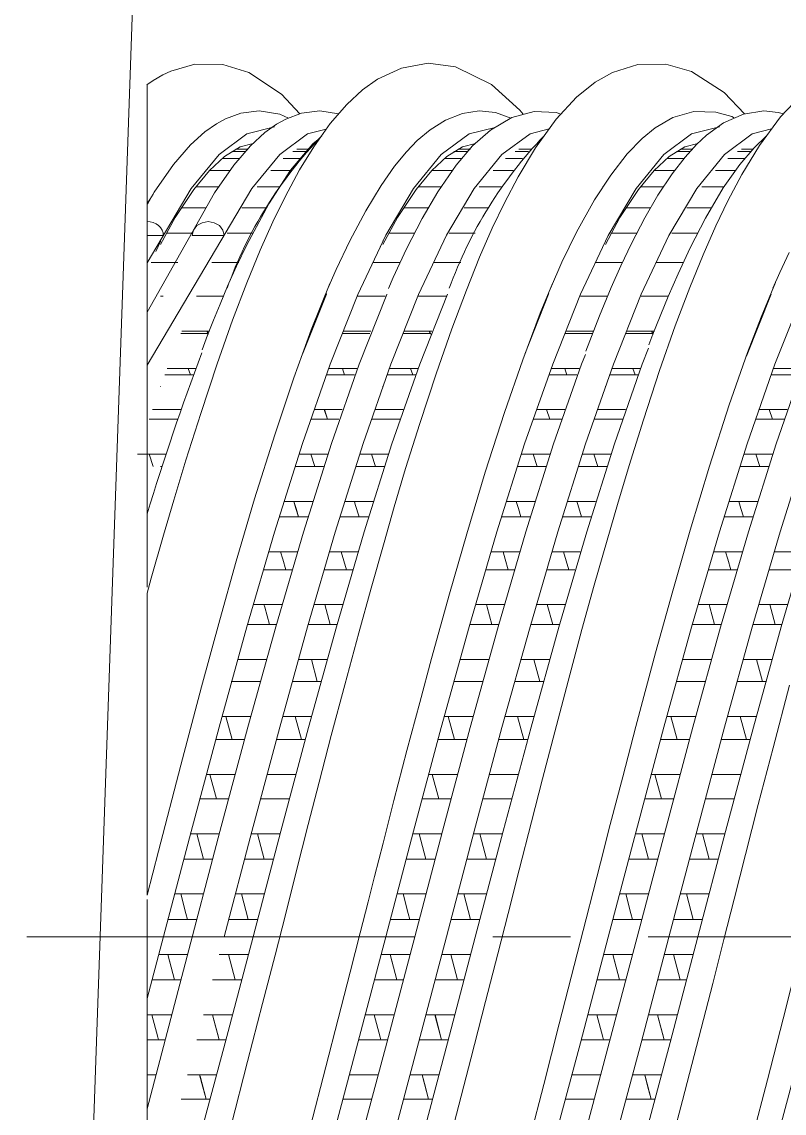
# Model space of a CAD drawing. Header units: millimetres. Extents: x 4229 to 8429, y -1187 to 1783.
# Drawn here: x 6416.81 to 6441.35, y -423.1 to -387.95 of the extents above; entities that cross this region are included whole.
import ezdxf

# ---------------------------------------------------------------- set-up
doc = ezdxf.new("R2010")
doc.units = ezdxf.units.MM
doc.linetypes.add('CENTER', pattern=[2, 1.25, -0.25, 0.25, -0.25])

msp = doc.modelspace()

# ---------------------------------------------------------------- linework, layer by layer
at = {"linetype": 'Continuous', "lineweight": 5}
for p, q in [((6422.735, -319.838), (6416.807, -489.592)), ((6422.381, -389.317), (6421.6, -389.536)), ((6423.278, -389.324), (6422.381, -389.317)), ((6424.116, -389.582), (6423.278, -389.324)), ((6429.892, -389.287), (6429.028, -389.439)), ((6430.774, -389.399), (6429.892, -389.287)), ((6431.928, -389.965), (6430.774, -389.399)), ((6436.637, -389.328), (6435.827, -389.579)), ((6437.538, -389.314), (6436.637, -389.328)), ((6438.373, -389.553), (6437.538, -389.314)), ((6421.342, -389.659), (6421.037, -389.837)), ((6421.6, -389.536), (6421.342, -389.659)), ((6425.164, -390.281), (6424.116, -389.582)), ((6429.028, -389.439), (6428.258, -389.8)), ((6435.827, -389.579), (6435.265, -389.896)), ((6439.418, -390.225), (6438.373, -389.553)), ((6421.037, -389.837), (6420.836, -389.981)), ((6420.843, -389.993), (6420.843, -393.798)), ((6428.258, -389.8), (6427.777, -390.141)), ((6432.845, -390.798), (6431.928, -389.965)), ((6435.265, -389.896), (6434.661, -390.382)), ((6425.753, -390.915), (6425.164, -390.281)), ((6427.777, -390.141), (6427.269, -390.608)), ((6434.661, -390.382), (6434.015, -391.084)), ((6440.08, -390.914), (6439.418, -390.225)), ((6441.889, -390.326), (6441.235, -391.01)), ((6424.45, -390.821), (6423.86, -390.893)), ((6425.116, -390.924), (6424.45, -390.821)), ((6426.406, -390.821), (6425.81, -390.894)), ((6427.003, -390.914), (6426.406, -390.821)), ((6427.269, -390.608), (6426.734, -391.225)), ((6431.527, -390.822), (6430.991, -390.902)), ((6432.061, -390.87), (6431.527, -390.822)), ((6433.304, -390.834), (6432.583, -391.029)), ((6432.953, -390.929), (6432.845, -390.798)), ((6434.016, -390.87), (6433.304, -390.834)), ((6440.7, -390.821), (6440.043, -390.919)), ((6441.164, -390.866), (6440.7, -390.821)), ((6423.366, -391.074), (6423.079, -391.232)), ((6423.86, -390.893), (6423.366, -391.074)), ((6425.302, -391.082), (6425.009, -391.247)), ((6425.389, -391.05), (6425.116, -390.924)), ((6425.81, -390.894), (6425.302, -391.082)), ((6430.449, -391.115), (6429.951, -391.428)), ((6430.991, -390.902), (6430.449, -391.115)), ((6432.583, -391.029), (6431.895, -391.436)), ((6432.548, -391.05), (6432.061, -390.87)), ((6434.015, -391.084), (6433.345, -392.009)), ((6434.162, -390.924), (6434.016, -390.87)), ((6437.769, -391.037), (6437.203, -391.36)), ((6438.445, -390.843), (6437.769, -391.037)), ((6439.154, -390.855), (6438.445, -390.843)), ((6439.665, -391.003), (6439.154, -390.855)), ((6440.043, -390.919), (6439.394, -391.206)), ((6439.752, -391.048), (6439.665, -391.003)), ((6441.235, -391.01), (6440.554, -391.929)), ((6441.327, -390.914), (6441.164, -390.866)), ((6422.703, -391.497), (6422.241, -391.915)), ((6423.079, -391.232), (6422.703, -391.497)), ((6424.94, -391.333), (6424.049, -391.556)), ((6424.631, -391.518), (6424.17, -391.941)), ((6425.009, -391.247), (6424.631, -391.518)), ((6424.942, -391.333), (6424.94, -391.333)), ((6426.607, -391.405), (6426.003, -391.556)), ((6426.734, -391.225), (6426.204, -391.973)), ((6429.951, -391.428), (6429.538, -391.777)), ((6432.042, -391.349), (6431.215, -391.555)), ((6431.895, -391.436), (6431.318, -391.949)), ((6433.785, -391.401), (6433.169, -391.555)), ((6437.203, -391.36), (6436.775, -391.708)), ((6439.271, -391.333), (6438.369, -391.556)), ((6439.394, -391.206), (6438.853, -391.597)), ((6440.945, -391.402), (6440.323, -391.556)), ((6424.049, -391.556), (6423.158, -392.22)), ((6423.837, -391.978), (6424.258, -391.865)), ((6426.003, -391.556), (6425.112, -392.22)), ((6426.178, -391.88), (6425.461, -392.726)), ((6426.398, -391.699), (6426.178, -391.88)), ((6429.538, -391.777), (6429.192, -392.134)), ((6431.215, -391.555), (6430.312, -392.223)), ((6430.994, -391.978), (6431.415, -391.865)), ((6433.169, -391.555), (6432.266, -392.223)), ((6436.775, -391.708), (6436.299, -392.203)), ((6438.369, -391.556), (6437.477, -392.222)), ((6438.155, -391.978), (6438.576, -391.865)), ((6438.853, -391.597), (6438.529, -391.902)), ((6440.323, -391.556), (6439.432, -392.222)), ((6440.778, -391.628), (6440.382, -392.008)), ((6422.241, -391.915), (6421.695, -392.541)), ((6423.158, -392.22), (6422.255, -393.32)), ((6423.334, -392.284), (6423.837, -391.978)), ((6424.019, -392.125), (6423.564, -392.125)), ((6424.011, -392.125), (6423.595, -392.125)), ((6424.17, -391.941), (6423.629, -392.566)), ((6424.093, -392.049), (6423.695, -392.049)), ((6424.076, -392.049), (6423.721, -392.049)), ((6425.112, -392.22), (6424.209, -393.32)), ((6425.961, -392.125), (6425.535, -392.125)), ((6426.038, -392.049), (6425.657, -392.049)), ((6426.204, -391.973), (6425.752, -392.718)), ((6429.192, -392.134), (6428.811, -392.596)), ((6430.312, -392.223), (6429.42, -393.319)), ((6430.491, -392.284), (6430.994, -391.978)), ((6431.176, -392.125), (6430.72, -392.125)), ((6431.168, -392.125), (6430.752, -392.125)), ((6431.318, -391.949), (6430.79, -392.564)), ((6431.25, -392.049), (6430.852, -392.049)), ((6431.233, -392.049), (6430.878, -392.049)), ((6432.266, -392.223), (6431.375, -393.319)), ((6433.118, -392.125), (6432.692, -392.125)), ((6433.345, -392.009), (6432.787, -392.939)), ((6433.195, -392.049), (6432.814, -392.049)), ((6436.299, -392.203), (6435.766, -392.887)), ((6437.477, -392.222), (6436.586, -393.317)), ((6437.652, -392.284), (6438.155, -391.978)), ((6438.337, -392.125), (6437.881, -392.125)), ((6438.329, -392.125), (6437.913, -392.125)), ((6438.411, -392.049), (6438.013, -392.049)), ((6438.394, -392.049), (6438.039, -392.049)), ((6438.529, -391.902), (6438.161, -392.311)), ((6439.432, -392.222), (6438.54, -393.317)), ((6440.279, -392.125), (6439.853, -392.125)), ((6440.382, -392.008), (6439.92, -392.549)), ((6440.356, -392.049), (6439.975, -392.049)), ((6440.554, -391.929), (6439.986, -392.867)), ((6421.695, -392.541), (6421.071, -393.435)), ((6422.851, -392.735), (6423.334, -392.284)), ((6423.629, -392.566), (6423.014, -393.453)), ((6423.799, -392.354), (6423.253, -392.354)), ((6423.818, -392.354), (6423.259, -392.354)), ((6425.771, -392.354), (6425.218, -392.354)), ((6430.008, -392.735), (6430.491, -392.284)), ((6430.79, -392.564), (6430.197, -393.427)), ((6430.956, -392.354), (6430.41, -392.354)), ((6430.975, -392.354), (6430.416, -392.354)), ((6432.928, -392.354), (6432.375, -392.354)), ((6437.169, -392.735), (6437.652, -392.284)), ((6438.117, -392.354), (6437.571, -392.354)), ((6438.136, -392.354), (6437.577, -392.354)), ((6438.161, -392.311), (6437.745, -392.851)), ((6439.92, -392.549), (6439.388, -393.302)), ((6440.089, -392.354), (6439.536, -392.354)), ((6422.342, -393.355), (6422.851, -392.735)), ((6423.52, -392.734), (6422.852, -392.734)), ((6423.518, -392.734), (6422.858, -392.734)), ((6425.461, -392.726), (6424.757, -393.812)), ((6425.472, -392.734), (6424.822, -392.734)), ((6425.752, -392.718), (6425.287, -393.583)), ((6428.811, -392.596), (6428.376, -393.218)), ((6429.499, -393.355), (6430.008, -392.735)), ((6430.677, -392.734), (6430.009, -392.734)), ((6430.675, -392.734), (6430.015, -392.734)), ((6432.629, -392.734), (6431.979, -392.734)), ((6432.787, -392.939), (6432.344, -393.78)), ((6435.766, -392.887), (6435.249, -393.678)), ((6436.66, -393.355), (6437.169, -392.735)), ((6437.838, -392.734), (6437.17, -392.734)), ((6437.836, -392.734), (6437.176, -392.734)), ((6437.745, -392.851), (6437.289, -393.538)), ((6439.79, -392.734), (6439.14, -392.734)), ((6439.986, -392.867), (6439.541, -393.716)), ((6421.191, -393.263), (6421.19, -393.263)), ((6421.277, -393.14), (6421.277, -393.137)), ((6423.149, -393.263), (6422.418, -393.263)), ((6423.137, -393.263), (6422.42, -393.263)), ((6425.107, -393.263), (6424.38, -393.263)), ((6428.376, -393.218), (6427.88, -394.039)), ((6428.348, -393.263), (6428.346, -393.263)), ((6428.434, -393.14), (6428.434, -393.137)), ((6430.306, -393.263), (6429.575, -393.263)), ((6430.294, -393.263), (6429.577, -393.263)), ((6432.264, -393.263), (6431.537, -393.263)), ((6435.509, -393.263), (6435.507, -393.263)), ((6435.595, -393.14), (6435.595, -393.137)), ((6437.467, -393.263), (6436.736, -393.263)), ((6437.455, -393.263), (6436.738, -393.263)), ((6439.425, -393.263), (6438.698, -393.263)), ((6422.255, -393.32), (6420.843, -395.708)), ((6424.209, -393.32), (6420.843, -399.013)), ((6423.014, -393.453), (6420.843, -397.298)), ((6421.071, -393.435), (6420.852, -393.822)), ((6420.924, -393.671), (6421.032, -393.503)), ((6421.746, -394.257), (6422.342, -393.355)), ((6425.287, -393.583), (6424.893, -394.39)), ((6429.42, -393.319), (6428.529, -394.826)), ((6428.903, -394.257), (6429.499, -393.355)), ((6430.197, -393.427), (6429.698, -394.282)), ((6431.375, -393.319), (6430.483, -394.826)), ((6436.586, -393.317), (6435.683, -394.83)), ((6436.064, -394.257), (6436.66, -393.355)), ((6437.289, -393.538), (6436.869, -394.258)), ((6438.54, -393.317), (6437.637, -394.83)), ((6439.388, -393.302), (6438.815, -394.272)), ((6420.843, -394.385), (6420.843, -393.811)), ((6420.845, -393.796), (6420.853, -393.782)), ((6420.853, -393.782), (6420.924, -393.671)), ((6422.729, -393.937), (6421.948, -393.937)), ((6422.737, -393.937), (6421.957, -393.937)), ((6424.34, -393.937), (6423.895, -393.937)), ((6424.689, -393.937), (6423.909, -393.937)), ((6424.757, -393.812), (6424.047, -395.137)), ((6429.886, -393.937), (6429.105, -393.937)), ((6429.894, -393.937), (6429.114, -393.937)), ((6431.497, -393.937), (6431.052, -393.937)), ((6431.846, -393.937), (6431.066, -393.937)), ((6432.344, -393.78), (6431.954, -394.6)), ((6435.249, -393.678), (6434.663, -394.729)), ((6437.047, -393.937), (6436.266, -393.937)), ((6437.055, -393.937), (6436.275, -393.937)), ((6438.658, -393.937), (6438.213, -393.937)), ((6439.007, -393.937), (6438.227, -393.937)), ((6439.541, -393.716), (6439.156, -394.525)), ((6421.277, -395.118), (6421.746, -394.257)), ((6427.88, -394.039), (6427.364, -395.009)), ((6428.434, -395.118), (6428.903, -394.257)), ((6429.698, -394.282), (6429.192, -395.266)), ((6435.595, -395.118), (6436.064, -394.257)), ((6436.869, -394.258), (6436.434, -395.094)), ((6438.815, -394.272), (6438.33, -395.224)), ((6420.843, -394.385), (6420.944, -394.392)), ((6420.843, -394.385), (6420.843, -394.828)), ((6420.944, -394.392), (6421.041, -394.416)), ((6421.041, -394.416), (6421.131, -394.457)), ((6421.131, -394.457), (6421.21, -394.512)), ((6421.21, -394.512), (6421.275, -394.579)), ((6421.275, -394.579), (6421.324, -394.657)), ((6421.324, -394.657), (6421.353, -394.741)), ((6422.294, -394.828), (6422.333, -394.658)), ((6422.333, -394.658), (6422.444, -394.515)), ((6422.444, -394.515), (6422.61, -394.419)), ((6422.61, -394.419), (6422.806, -394.385)), ((6422.806, -394.385), (6423.002, -394.419)), ((6423.002, -394.419), (6423.168, -394.515)), ((6423.168, -394.515), (6423.279, -394.658)), ((6423.279, -394.658), (6423.318, -394.828)), ((6424.893, -394.39), (6424.482, -395.306)), ((6431.954, -394.6), (6431.548, -395.532)), ((6439.156, -394.525), (6438.749, -395.45)), ((6420.843, -394.828), (6421.363, -394.828)), ((6420.843, -394.828), (6420.843, -403.798)), ((6421.277, -395.021), (6421.124, -395.352)), ((6421.277, -395), (6421.277, -395.021)), ((6421.353, -394.741), (6421.363, -394.828)), ((6422.289, -394.753), (6421.455, -394.753)), ((6422.29, -394.753), (6421.476, -394.753)), ((6422.294, -394.828), (6423.318, -394.828)), ((6424.246, -394.753), (6423.413, -394.753)), ((6424.248, -394.753), (6423.415, -394.753)), ((6427.364, -395.009), (6426.927, -395.926)), ((6428.529, -394.826), (6427.626, -396.727)), ((6428.434, -395.021), (6428.281, -395.352)), ((6428.434, -395), (6428.434, -395.021)), ((6429.446, -394.753), (6428.612, -394.753)), ((6429.447, -394.753), (6428.633, -394.753)), ((6430.483, -394.826), (6429.58, -396.727)), ((6431.403, -394.753), (6430.57, -394.753)), ((6431.405, -394.753), (6430.572, -394.753)), ((6434.663, -394.729), (6434.192, -395.695)), ((6435.683, -394.83), (6434.792, -396.724)), ((6435.595, -395.021), (6435.442, -395.352)), ((6435.595, -395), (6435.595, -395.021)), ((6436.607, -394.753), (6435.773, -394.753)), ((6436.608, -394.753), (6435.794, -394.753)), ((6437.637, -394.83), (6436.746, -396.724)), ((6438.564, -394.753), (6437.731, -394.753)), ((6438.566, -394.753), (6437.733, -394.753)), ((6424.047, -395.137), (6423.721, -395.822)), ((6424.482, -395.306), (6424.05, -396.351)), ((6429.192, -395.266), (6428.763, -396.188)), ((6436.434, -395.094), (6436.097, -395.804)), ((6438.33, -395.224), (6437.937, -396.068)), ((6441.511, -395.375), (6441.212, -396.022)), ((6421.825, -395.705), (6420.972, -395.705)), ((6421.826, -395.705), (6421.277, -395.705)), ((6423.789, -395.705), (6422.923, -395.705)), ((6423.777, -395.705), (6422.925, -395.705)), ((6427.029, -395.705), (6427.027, -395.705)), ((6428.982, -395.705), (6428.129, -395.705)), ((6428.983, -395.705), (6428.434, -395.705)), ((6430.946, -395.705), (6430.08, -395.705)), ((6430.934, -395.705), (6430.082, -395.705)), ((6431.548, -395.532), (6431.122, -396.595)), ((6434.192, -395.695), (6433.824, -396.537)), ((6434.19, -395.705), (6434.188, -395.705)), ((6436.143, -395.705), (6435.29, -395.705)), ((6436.144, -395.705), (6435.595, -395.705)), ((6438.107, -395.705), (6437.241, -395.705)), ((6438.095, -395.705), (6437.243, -395.705)), ((6438.749, -395.45), (6438.316, -396.509)), ((6423.721, -395.822), (6423.434, -396.463)), ((6426.927, -395.926), (6426.659, -396.535)), ((6436.097, -395.804), (6435.785, -396.511)), ((6437.937, -396.068), (6437.622, -396.792)), ((6441.212, -396.022), (6440.99, -396.531)), ((6424.05, -396.351), (6423.588, -397.564)), ((6426.127, -397.868), (6426.727, -396.381)), ((6428.763, -396.188), (6428.613, -396.537)), ((6433.501, -397.335), (6433.893, -396.38)), ((6440.61, -397.463), (6441.072, -396.342)), ((6421.353, -396.787), (6421.277, -396.787)), ((6423.298, -396.787), (6422.426, -396.787)), ((6423.312, -396.787), (6422.431, -396.787)), ((6423.434, -396.463), (6423.188, -397.045)), ((6426.612, -396.724), (6425.846, -398.654)), ((6426.603, -396.727), (6425.879, -398.552)), ((6426.621, -396.703), (6426.612, -396.724)), ((6427.626, -396.727), (6426.735, -398.974)), ((6428.505, -396.787), (6427.629, -396.787)), ((6428.557, -396.727), (6427.666, -398.974)), ((6428.51, -396.787), (6428.434, -396.787)), ((6428.559, -396.724), (6428.557, -396.727)), ((6429.58, -396.727), (6428.689, -398.974)), ((6430.455, -396.787), (6429.583, -396.787)), ((6430.469, -396.787), (6429.588, -396.787)), ((6430.515, -396.724), (6429.624, -398.971)), ((6430.516, -396.722), (6430.515, -396.724)), ((6431.122, -396.595), (6430.655, -397.839)), ((6433.769, -396.724), (6433.003, -398.654)), ((6433.778, -396.703), (6433.769, -396.724)), ((6434.792, -396.724), (6433.9, -398.971)), ((6435.666, -396.787), (6434.79, -396.787)), ((6435.785, -396.511), (6435.409, -397.422)), ((6435.671, -396.787), (6435.595, -396.787)), ((6436.746, -396.724), (6435.855, -398.971)), ((6437.616, -396.787), (6436.744, -396.787)), ((6437.63, -396.787), (6436.749, -396.787)), ((6437.622, -396.792), (6437.128, -398.01)), ((6438.316, -396.509), (6437.846, -397.745)), ((6440.934, -396.721), (6440.137, -398.714)), ((6441.958, -396.721), (6441.055, -398.978)), ((6423.188, -397.045), (6422.981, -397.554)), ((6432.933, -398.84), (6433.501, -397.335)), ((6435.409, -397.422), (6434.968, -398.56)), ((6440.175, -398.605), (6440.61, -397.463)), ((6422.981, -397.554), (6422.789, -398.045)), ((6423.588, -397.564), (6423.095, -398.966)), ((6430.655, -397.839), (6430.146, -399.283)), ((6437.846, -397.745), (6437.341, -399.175)), ((6422.808, -397.993), (6421.922, -397.993)), ((6422.822, -397.993), (6421.933, -397.993)), ((6421.954, -397.913), (6422.84, -397.913)), ((6421.965, -397.913), (6422.854, -397.913)), ((6422.789, -398.045), (6422.614, -398.509)), ((6422.803, -398.005), (6422.767, -397.913)), ((6422.814, -398.013), (6422.776, -397.913)), ((6425.565, -399.419), (6426.127, -397.868)), ((6428.015, -397.993), (6427.126, -397.993)), ((6427.158, -397.913), (6428.047, -397.913)), ((6429.965, -397.993), (6429.079, -397.993)), ((6429.979, -397.993), (6429.09, -397.993)), ((6429.111, -397.913), (6429.997, -397.913)), ((6429.122, -397.913), (6430.011, -397.913)), ((6429.96, -398.005), (6429.924, -397.913)), ((6429.971, -398.013), (6429.933, -397.913)), ((6435.176, -397.993), (6434.287, -397.993)), ((6434.319, -397.913), (6435.208, -397.913)), ((6437.126, -397.993), (6436.24, -397.993)), ((6437.14, -397.993), (6436.251, -397.993)), ((6436.272, -397.913), (6437.158, -397.913)), ((6436.283, -397.913), (6437.172, -397.913)), ((6437.128, -398.01), (6436.999, -398.358)), ((6437.121, -398.005), (6437.085, -397.913)), ((6437.132, -398.013), (6437.094, -397.913)), ((6436.984, -398.463), (6436.778, -398.978)), ((6432.345, -400.527), (6432.933, -398.84)), ((6434.952, -398.666), (6434.831, -398.971)), ((6439.585, -400.29), (6440.175, -398.605)), ((6421.487, -399.119), (6422.39, -399.119)), ((6421.502, -399.119), (6422.397, -399.119)), ((6422.165, -399.119), (6422.238, -399.316)), ((6422.166, -399.119), (6422.24, -399.316)), ((6423.095, -398.966), (6422.566, -400.56)), ((6426.735, -398.974), (6425.843, -401.536)), ((6426.693, -399.119), (6427.591, -399.119)), ((6427.666, -398.974), (6426.774, -401.536)), ((6427.155, -399.19), (6427.128, -399.119)), ((6427.198, -399.316), (6427.155, -399.19)), ((6428.689, -398.974), (6427.798, -401.536)), ((6428.644, -399.119), (6429.547, -399.119)), ((6428.659, -399.119), (6429.553, -399.119)), ((6429.624, -398.971), (6428.721, -401.544)), ((6429.322, -399.119), (6429.395, -399.316)), ((6429.323, -399.119), (6429.397, -399.316)), ((6433.9, -398.971), (6432.997, -401.544)), ((6433.854, -399.119), (6434.752, -399.119)), ((6434.831, -398.971), (6433.929, -401.544)), ((6434.316, -399.19), (6434.289, -399.119)), ((6434.359, -399.316), (6434.316, -399.19)), ((6435.855, -398.971), (6434.952, -401.544)), ((6435.805, -399.119), (6436.708, -399.119)), ((6435.82, -399.119), (6436.714, -399.119)), ((6436.778, -398.978), (6435.887, -401.54)), ((6436.483, -399.119), (6436.556, -399.316)), ((6436.484, -399.119), (6436.558, -399.316)), ((6437.341, -399.175), (6436.818, -400.769)), ((6441.055, -398.978), (6440.163, -401.54)), ((6441.023, -399.119), (6441.92, -399.119)), ((6441.986, -398.978), (6441.094, -401.54)), ((6422.321, -399.316), (6421.416, -399.316)), ((6422.325, -399.316), (6421.427, -399.316)), ((6424.95, -401.248), (6425.565, -399.419)), ((6427.518, -399.316), (6426.62, -399.316)), ((6429.478, -399.316), (6428.573, -399.316)), ((6429.482, -399.316), (6428.584, -399.316)), ((6430.146, -399.283), (6429.619, -400.882)), ((6434.679, -399.316), (6433.781, -399.316)), ((6436.639, -399.316), (6435.734, -399.316)), ((6436.643, -399.316), (6435.745, -399.316)), ((6441.848, -399.316), (6440.949, -399.316)), ((6421.277, -399.68), (6421.277, -399.696)), ((6428.434, -399.68), (6428.434, -399.696)), ((6435.595, -399.68), (6435.595, -399.696)), ((6438.953, -402.26), (6439.585, -400.29)), ((6421.012, -400.441), (6421.924, -400.441)), ((6421.277, -400.441), (6421.928, -400.441)), ((6422.566, -400.56), (6422.091, -402.063)), ((6426.22, -400.441), (6427.124, -400.441)), ((6426.543, -400.441), (6426.647, -400.746)), ((6426.547, -400.441), (6426.651, -400.746)), ((6428.169, -400.441), (6429.081, -400.441)), ((6428.434, -400.441), (6429.085, -400.441)), ((6431.724, -402.456), (6432.345, -400.527)), ((6433.381, -400.441), (6434.285, -400.441)), ((6433.704, -400.441), (6433.808, -400.746)), ((6435.33, -400.441), (6436.242, -400.441)), ((6435.595, -400.441), (6436.246, -400.441)), ((6440.549, -400.441), (6441.453, -400.441)), ((6440.873, -400.441), (6440.976, -400.746)), ((6421.822, -400.746), (6420.909, -400.746)), ((6421.826, -400.746), (6421.277, -400.746)), ((6427.019, -400.746), (6426.114, -400.746)), ((6428.979, -400.746), (6428.066, -400.746)), ((6428.983, -400.746), (6428.434, -400.746)), ((6429.619, -400.882), (6429.165, -402.338)), ((6434.18, -400.746), (6433.275, -400.746)), ((6436.14, -400.746), (6435.227, -400.746)), ((6436.144, -400.746), (6435.595, -400.746)), ((6436.818, -400.769), (6436.363, -402.238)), ((6441.348, -400.746), (6440.443, -400.746)), ((6424.301, -403.313), (6424.95, -401.248)), ((6425.843, -401.536), (6424.94, -404.382)), ((6426.774, -401.536), (6425.871, -404.382)), ((6427.798, -401.536), (6426.895, -404.382)), ((6428.721, -401.544), (6427.829, -404.377)), ((6432.997, -401.544), (6432.106, -404.377)), ((6433.929, -401.544), (6433.037, -404.377)), ((6434.952, -401.544), (6434.06, -404.377)), ((6435.887, -401.54), (6434.995, -404.373)), ((6440.163, -401.54), (6439.272, -404.373)), ((6441.094, -401.54), (6440.203, -404.373)), ((6442.117, -401.54), (6441.226, -404.373)), ((6420.535, -401.872), (6421.448, -401.872)), ((6421.037, -402.276), (6420.907, -401.872)), ((6421.277, -401.872), (6421.452, -401.872)), ((6422.091, -402.063), (6421.699, -403.356)), ((6425.739, -401.872), (6426.65, -401.872)), ((6425.743, -401.872), (6426.654, -401.872)), ((6426.242, -402.276), (6426.113, -401.872)), ((6426.246, -402.276), (6426.117, -401.872)), ((6427.692, -401.872), (6428.605, -401.872)), ((6428.194, -402.276), (6428.064, -401.872)), ((6428.434, -401.872), (6428.609, -401.872)), ((6432.9, -401.872), (6433.811, -401.872)), ((6433.403, -402.276), (6433.274, -401.872)), ((6434.853, -401.872), (6435.766, -401.872)), ((6435.355, -402.276), (6435.225, -401.872)), ((6435.595, -401.872), (6435.77, -401.872)), ((6440.068, -401.872), (6440.979, -401.872)), ((6440.572, -402.276), (6440.442, -401.872)), ((6421.325, -402.276), (6421.277, -402.276)), ((6426.519, -402.276), (6425.608, -402.276)), ((6426.523, -402.276), (6425.612, -402.276)), ((6428.472, -402.276), (6427.559, -402.276)), ((6428.482, -402.276), (6428.434, -402.276)), ((6429.165, -402.338), (6428.797, -403.573)), ((6433.68, -402.276), (6432.769, -402.276)), ((6435.633, -402.276), (6434.72, -402.276)), ((6435.643, -402.276), (6435.595, -402.276)), ((6436.363, -402.238), (6435.985, -403.498)), ((6438.329, -404.317), (6438.953, -402.26)), ((6440.848, -402.276), (6439.938, -402.276)), ((6431.131, -404.436), (6431.724, -402.456)), ((6421.699, -403.356), (6421.367, -404.488)), ((6423.71, -405.315), (6424.301, -403.313)), ((6425.251, -403.402), (6426.172, -403.402)), ((6425.255, -403.402), (6426.176, -403.402)), ((6425.562, -403.402), (6425.633, -403.622)), ((6425.566, -403.402), (6425.637, -403.622)), ((6427.205, -403.402), (6428.119, -403.402)), ((6427.513, -403.402), (6427.544, -403.497)), ((6432.412, -403.402), (6433.333, -403.402)), ((6432.723, -403.402), (6432.794, -403.622)), ((6434.366, -403.402), (6435.28, -403.402)), ((6434.674, -403.402), (6434.705, -403.497)), ((6439.581, -403.402), (6440.501, -403.402)), ((6439.892, -403.402), (6439.962, -403.622)), ((6420.843, -406.154), (6420.843, -403.778)), ((6425.633, -403.622), (6425.715, -403.896)), ((6425.637, -403.622), (6425.719, -403.896)), ((6427.544, -403.497), (6427.666, -403.896)), ((6428.797, -403.573), (6428.469, -404.715)), ((6432.794, -403.622), (6432.876, -403.896)), ((6434.705, -403.497), (6434.827, -403.896)), ((6435.985, -403.498), (6435.651, -404.641)), ((6439.962, -403.622), (6440.044, -403.896)), ((6426.02, -403.896), (6425.101, -403.896)), ((6426.024, -403.896), (6425.105, -403.896)), ((6427.964, -403.896), (6427.05, -403.896)), ((6433.181, -403.896), (6432.262, -403.896)), ((6435.125, -403.896), (6434.211, -403.896)), ((6440.349, -403.896), (6439.43, -403.896)), ((6421.367, -404.488), (6420.975, -405.869)), ((6424.94, -404.382), (6424.049, -407.438)), ((6425.871, -404.382), (6424.98, -407.438)), ((6426.895, -404.382), (6426.003, -407.438)), ((6427.829, -404.377), (6426.938, -407.434)), ((6430.577, -406.375), (6431.131, -404.436)), ((6432.106, -404.377), (6431.215, -407.434)), ((6433.037, -404.377), (6432.146, -407.434)), ((6434.06, -404.377), (6433.169, -407.434)), ((6434.995, -404.373), (6434.092, -407.443)), ((6437.763, -406.272), (6438.329, -404.317)), ((6439.272, -404.373), (6438.369, -407.443)), ((6440.203, -404.373), (6439.3, -407.443)), ((6441.226, -404.373), (6440.323, -407.443)), ((6442.149, -404.382), (6441.258, -407.438)), ((6428.469, -404.715), (6428.055, -406.185)), ((6435.651, -404.641), (6435.237, -406.096)), ((6424.759, -405.021), (6425.674, -405.021)), ((6425.211, -405.261), (6425.139, -405.021)), ((6426.712, -405.021), (6427.626, -405.021)), ((6427.257, -405.596), (6427.091, -405.021)), ((6431.92, -405.021), (6432.835, -405.021)), ((6432.372, -405.261), (6432.3, -405.021)), ((6433.873, -405.021), (6434.787, -405.021)), ((6434.418, -405.596), (6434.252, -405.021)), ((6439.088, -405.021), (6440.003, -405.021)), ((6439.54, -405.261), (6439.468, -405.021)), ((6441.042, -405.021), (6441.956, -405.021)), ((6423.178, -407.211), (6423.71, -405.315)), ((6425.505, -405.596), (6424.584, -405.596)), ((6425.306, -405.596), (6425.211, -405.261)), ((6427.456, -405.596), (6426.542, -405.596)), ((6432.666, -405.596), (6431.745, -405.596)), ((6432.467, -405.596), (6432.372, -405.261)), ((6434.617, -405.596), (6433.702, -405.596)), ((6439.835, -405.596), (6438.913, -405.596)), ((6439.636, -405.596), (6439.54, -405.261)), ((6441.786, -405.596), (6440.871, -405.596)), ((6420.975, -405.869), (6420.843, -406.353)), ((6428.055, -406.185), (6427.656, -407.629)), ((6435.237, -406.096), (6434.842, -407.524)), ((6437.207, -408.275), (6437.763, -406.272)), ((6420.843, -406.347), (6420.843, -416.081)), ((6430.001, -408.451), (6430.577, -406.375)), ((6424.255, -406.721), (6425.181, -406.721)), ((6424.603, -406.721), (6424.628, -406.802)), ((6424.628, -406.802), (6424.784, -407.365)), ((6426.207, -406.721), (6427.13, -406.721)), ((6426.558, -406.721), (6426.738, -407.365)), ((6431.416, -406.721), (6432.342, -406.721)), ((6431.764, -406.721), (6431.789, -406.802)), ((6431.789, -406.802), (6431.945, -407.365)), ((6433.368, -406.721), (6434.291, -406.721)), ((6433.719, -406.721), (6433.899, -407.365)), ((6438.584, -406.721), (6439.51, -406.721)), ((6438.933, -406.721), (6438.957, -406.802)), ((6438.957, -406.802), (6439.114, -407.365)), ((6440.536, -406.721), (6441.459, -406.721)), ((6440.887, -406.721), (6441.067, -407.365)), ((6422.596, -409.363), (6423.178, -407.211)), ((6424.049, -407.438), (6423.158, -410.665)), ((6424.995, -407.365), (6424.071, -407.365)), ((6424.98, -407.438), (6424.089, -410.665)), ((6426.003, -407.438), (6425.112, -410.665)), ((6426.949, -407.365), (6426.021, -407.365)), ((6426.938, -407.434), (6426.035, -410.674)), ((6427.656, -407.629), (6427.204, -409.299)), ((6431.215, -407.434), (6430.312, -410.674)), ((6432.156, -407.365), (6431.232, -407.365)), ((6432.146, -407.434), (6431.243, -410.674)), ((6433.169, -407.434), (6432.266, -410.674)), ((6434.11, -407.365), (6433.182, -407.365)), ((6434.092, -407.443), (6433.201, -410.67)), ((6434.842, -407.524), (6434.396, -409.181)), ((6438.369, -407.443), (6437.477, -410.67)), ((6439.324, -407.365), (6438.401, -407.365)), ((6439.3, -407.443), (6438.409, -410.67)), ((6440.323, -407.443), (6439.432, -410.67)), ((6441.278, -407.365), (6440.35, -407.365)), ((6441.258, -407.438), (6440.367, -410.665)), ((6436.574, -410.65), (6437.207, -408.275)), ((6423.751, -408.49), (6424.674, -408.49)), ((6425.707, -408.49), (6426.633, -408.49)), ((6426.321, -409.193), (6426.129, -408.49)), ((6429.618, -409.868), (6430.001, -408.451)), ((6430.912, -408.49), (6431.835, -408.49)), ((6432.868, -408.49), (6433.794, -408.49)), ((6433.482, -409.193), (6433.29, -408.49)), ((6438.08, -408.49), (6439.003, -408.49)), ((6440.036, -408.49), (6440.962, -408.49)), ((6440.65, -409.193), (6440.458, -408.49)), ((6421.924, -411.893), (6422.596, -409.363)), ((6424.481, -409.193), (6423.551, -409.193)), ((6426.44, -409.193), (6425.511, -409.193)), ((6427.204, -409.299), (6426.771, -410.933)), ((6431.642, -409.193), (6430.712, -409.193)), ((6433.601, -409.193), (6432.672, -409.193)), ((6434.396, -409.181), (6433.968, -410.818)), ((6438.811, -409.193), (6437.88, -409.193)), ((6440.769, -409.193), (6439.84, -409.193)), ((6441.529, -409.313), (6440.994, -411.336)), ((6429.208, -411.413), (6429.618, -409.868)), ((6423.246, -410.318), (6424.173, -410.318)), ((6423.581, -411.068), (6423.376, -410.318)), ((6425.198, -410.318), (6426.131, -410.318)), ((6425.605, -410.318), (6425.809, -411.068)), ((6430.407, -410.318), (6431.334, -410.318)), ((6430.742, -411.068), (6430.537, -410.318)), ((6432.359, -410.318), (6433.292, -410.318)), ((6432.766, -410.318), (6432.97, -411.068)), ((6437.576, -410.318), (6438.502, -410.318)), ((6437.911, -411.068), (6437.705, -410.318)), ((6439.528, -410.318), (6440.461, -410.318)), ((6439.935, -410.318), (6440.138, -411.068)), ((6423.158, -410.665), (6422.255, -414.022)), ((6424.089, -410.665), (6423.186, -414.022)), ((6425.112, -410.665), (6424.209, -414.022)), ((6426.035, -410.674), (6425.144, -414.017)), ((6430.312, -410.674), (6429.42, -414.017)), ((6431.243, -410.674), (6430.351, -414.017)), ((6432.266, -410.674), (6431.375, -414.017)), ((6433.201, -410.67), (6432.309, -414.012)), ((6433.968, -410.818), (6433.575, -412.333)), ((6436.154, -412.264), (6436.574, -410.65)), ((6437.477, -410.67), (6436.586, -414.012)), ((6438.409, -410.67), (6437.517, -414.012)), ((6439.432, -410.67), (6438.54, -414.012)), ((6440.367, -410.665), (6439.464, -414.022)), ((6423.972, -411.068), (6423.043, -411.068)), ((6425.927, -411.068), (6424.997, -411.068)), ((6426.771, -410.933), (6426.38, -412.439)), ((6431.133, -411.068), (6430.204, -411.068)), ((6433.088, -411.068), (6432.158, -411.068)), ((6438.301, -411.068), (6437.373, -411.068)), ((6440.256, -411.068), (6439.327, -411.068)), ((6428.787, -413.033), (6429.208, -411.413)), ((6440.994, -411.336), (6440.518, -413.162)), ((6421.207, -414.657), (6421.924, -411.893)), ((6422.742, -412.193), (6423.671, -412.193)), ((6422.86, -412.193), (6423.073, -412.978)), ((6424.696, -412.193), (6425.623, -412.193)), ((6429.903, -412.193), (6430.832, -412.193)), ((6430.021, -412.193), (6430.234, -412.978)), ((6431.857, -412.193), (6432.784, -412.193)), ((6435.755, -413.806), (6436.154, -412.264)), ((6437.071, -412.193), (6438.001, -412.193)), ((6437.19, -412.193), (6437.402, -412.978)), ((6439.025, -412.193), (6439.953, -412.193)), ((6426.38, -412.439), (6426.031, -413.806)), ((6433.575, -412.333), (6433.218, -413.719)), ((6423.462, -412.978), (6422.532, -412.978)), ((6425.412, -412.978), (6424.486, -412.978)), ((6430.623, -412.978), (6429.693, -412.978)), ((6432.573, -412.978), (6431.647, -412.978)), ((6437.792, -412.978), (6436.862, -412.978)), ((6439.741, -412.978), (6438.816, -412.978)), ((6428.437, -414.406), (6428.787, -413.033)), ((6440.518, -413.162), (6440.104, -414.772)), ((6422.255, -414.022), (6420.843, -419.408)), ((6423.186, -414.022), (6420.843, -422.96)), ((6424.209, -414.022), (6423.318, -417.422)), ((6425.144, -414.017), (6424.252, -417.417)), ((6426.031, -413.806), (6425.645, -415.327)), ((6429.42, -414.017), (6428.529, -417.417)), ((6430.351, -414.017), (6429.46, -417.417)), ((6431.375, -414.017), (6430.483, -417.417)), ((6432.309, -414.012), (6431.407, -417.427)), ((6433.218, -413.719), (6432.82, -415.265)), ((6435.436, -415.04), (6435.755, -413.806)), ((6436.586, -414.012), (6435.683, -417.427)), ((6437.517, -414.012), (6436.614, -417.427)), ((6438.54, -414.012), (6437.637, -417.427)), ((6439.464, -414.022), (6438.572, -417.422)), ((6422.233, -414.104), (6423.163, -414.104)), ((6422.651, -414.913), (6422.439, -414.104)), ((6424.187, -414.104), (6425.113, -414.104)), ((6424.609, -414.913), (6424.396, -414.104)), ((6429.394, -414.104), (6430.324, -414.104)), ((6429.812, -414.913), (6429.6, -414.104)), ((6431.348, -414.104), (6432.274, -414.104)), ((6431.77, -414.913), (6431.557, -414.104)), ((6436.562, -414.104), (6437.493, -414.104)), ((6436.98, -414.913), (6436.769, -414.104)), ((6438.516, -414.104), (6439.442, -414.104)), ((6438.939, -414.913), (6438.725, -414.104)), ((6420.846, -416.077), (6421.207, -414.657)), ((6428.166, -415.474), (6428.437, -414.406)), ((6422.949, -414.913), (6422.018, -414.913)), ((6424.898, -414.913), (6423.972, -414.913)), ((6430.11, -414.913), (6429.179, -414.913)), ((6432.059, -414.913), (6431.133, -414.913)), ((6435.201, -415.955), (6435.436, -415.04)), ((6437.278, -414.913), (6436.348, -414.913)), ((6439.228, -414.913), (6438.302, -414.913)), ((6440.104, -414.772), (6439.738, -416.208)), ((6425.645, -415.327), (6425.292, -416.711)), ((6432.82, -415.265), (6432.461, -416.664)), ((6427.958, -416.289), (6428.166, -415.474)), ((6421.72, -416.038), (6422.651, -416.038)), ((6421.922, -416.038), (6422.088, -416.671)), ((6423.674, -416.038), (6424.603, -416.038)), ((6423.882, -416.038), (6424.096, -416.859)), ((6428.881, -416.038), (6429.812, -416.038)), ((6429.083, -416.038), (6429.249, -416.671)), ((6430.835, -416.038), (6431.764, -416.038)), ((6431.043, -416.038), (6431.257, -416.859)), ((6434.973, -416.844), (6435.201, -415.955)), ((6436.049, -416.038), (6436.98, -416.038)), ((6436.252, -416.038), (6436.418, -416.671)), ((6438.004, -416.038), (6438.933, -416.038)), ((6438.211, -416.038), (6438.426, -416.859)), ((6420.843, -417.422), (6420.843, -416.221)), ((6427.702, -417.289), (6427.958, -416.289)), ((6439.738, -416.208), (6439.41, -417.507)), ((6422.088, -416.671), (6422.138, -416.859)), ((6425.292, -416.711), (6424.959, -418.012)), ((6429.249, -416.671), (6429.299, -416.859)), ((6432.461, -416.664), (6432.129, -417.965)), ((6434.589, -418.347), (6434.973, -416.844)), ((6436.418, -416.671), (6436.467, -416.859)), ((6422.434, -416.859), (6421.503, -416.859)), ((6424.389, -416.859), (6423.457, -416.859)), ((6429.595, -416.859), (6428.664, -416.859)), ((6431.55, -416.859), (6430.618, -416.859)), ((6436.764, -416.859), (6435.833, -416.859)), ((6438.718, -416.859), (6437.787, -416.859)), ((6420.843, -417.422), (6420.843, -429.879)), ((6420.843, -417.422), (6421.363, -417.422)), ((6422.294, -417.422), (6423.318, -417.422)), ((6424.252, -417.417), (6423.349, -420.832)), ((6427.377, -418.561), (6427.702, -417.289)), ((6428.529, -417.417), (6427.626, -420.832)), ((6429.46, -417.417), (6428.557, -420.832)), ((6430.483, -417.417), (6429.58, -420.832)), ((6431.407, -417.427), (6430.515, -420.828)), ((6435.683, -417.427), (6434.792, -420.828)), ((6436.614, -417.427), (6435.723, -420.828)), ((6437.637, -417.427), (6436.746, -420.828)), ((6438.572, -417.422), (6437.681, -420.823)), ((6439.41, -417.507), (6439.052, -418.923)), ((6421.265, -417.762), (6421.265, -417.76)), ((6428.426, -417.762), (6428.426, -417.76)), ((6435.595, -417.762), (6435.595, -417.76)), ((6421.215, -417.985), (6422.146, -417.985)), ((6421.265, -417.985), (6422.138, -417.985)), ((6421.515, -418.028), (6421.503, -417.985)), ((6421.722, -418.806), (6421.507, -417.985)), ((6421.72, -418.806), (6421.515, -418.028)), ((6423.161, -417.985), (6424.096, -417.985)), ((6423.169, -417.985), (6424.1, -417.985)), ((6423.674, -418.806), (6423.457, -417.985)), ((6423.676, -418.806), (6423.461, -417.985)), ((6424.959, -418.012), (6424.56, -419.57)), ((6428.376, -417.985), (6429.307, -417.985)), ((6428.426, -417.985), (6429.299, -417.985)), ((6428.676, -418.028), (6428.664, -417.985)), ((6428.883, -418.806), (6428.668, -417.985)), ((6428.881, -418.806), (6428.676, -418.028)), ((6430.322, -417.985), (6431.257, -417.985)), ((6430.33, -417.985), (6431.261, -417.985)), ((6430.835, -418.806), (6430.618, -417.985)), ((6430.837, -418.806), (6430.622, -417.985)), ((6432.129, -417.965), (6431.736, -419.504)), ((6435.544, -417.985), (6436.476, -417.985)), ((6435.595, -417.985), (6436.467, -417.985)), ((6435.844, -418.028), (6435.833, -417.985)), ((6436.051, -418.806), (6435.837, -417.985)), ((6436.05, -418.806), (6435.844, -418.028)), ((6437.491, -417.985), (6438.425, -417.985)), ((6437.499, -417.985), (6438.43, -417.985)), ((6438.004, -418.806), (6437.787, -417.985)), ((6438.005, -418.806), (6437.791, -417.985)), ((6441.322, -420.055), (6441.795, -418.194)), ((6426.991, -420.064), (6427.377, -418.561)), ((6434.112, -420.222), (6434.589, -418.347)), ((6421.932, -418.806), (6421.001, -418.806)), ((6421.922, -418.806), (6421.265, -418.806)), ((6423.883, -418.806), (6422.946, -418.806)), ((6423.883, -418.806), (6422.955, -418.806)), ((6429.093, -418.806), (6428.162, -418.806)), ((6429.083, -418.806), (6428.426, -418.806)), ((6431.044, -418.806), (6430.107, -418.806)), ((6431.044, -418.806), (6430.116, -418.806)), ((6436.261, -418.806), (6435.33, -418.806)), ((6436.252, -418.806), (6435.595, -418.806)), ((6438.212, -418.806), (6437.275, -418.806)), ((6438.213, -418.806), (6437.284, -418.806)), ((6439.052, -418.923), (6438.608, -420.657)), ((6424.56, -419.57), (6424.078, -421.434)), ((6431.736, -419.504), (6431.268, -421.345)), ((6420.843, -419.932), (6421.636, -419.932)), ((6420.994, -419.932), (6421.185, -420.655)), ((6421.265, -419.932), (6421.628, -419.932)), ((6422.651, -419.932), (6423.586, -419.932)), ((6422.66, -419.932), (6423.586, -419.932)), ((6422.948, -419.932), (6422.958, -419.971)), ((6422.949, -419.932), (6423.149, -420.69)), ((6422.958, -419.971), (6423.163, -420.741)), ((6427.866, -419.932), (6428.797, -419.932)), ((6428.155, -419.932), (6428.346, -420.655)), ((6428.426, -419.932), (6428.788, -419.932)), ((6429.812, -419.932), (6430.747, -419.932)), ((6429.821, -419.932), (6430.747, -419.932)), ((6430.109, -419.932), (6430.119, -419.971)), ((6430.11, -419.932), (6430.31, -420.69)), ((6430.119, -419.971), (6430.324, -420.741)), ((6435.034, -419.932), (6435.965, -419.932)), ((6435.323, -419.932), (6435.514, -420.655)), ((6435.595, -419.932), (6435.957, -419.932)), ((6436.98, -419.932), (6437.915, -419.932)), ((6436.989, -419.932), (6437.915, -419.932)), ((6437.277, -419.932), (6437.287, -419.971)), ((6437.278, -419.932), (6437.479, -420.69)), ((6437.287, -419.971), (6437.492, -420.741)), ((6426.593, -421.61), (6426.991, -420.064)), ((6433.616, -422.17), (6434.112, -420.222)), ((6440.814, -422.024), (6441.322, -420.055)), ((6421.185, -420.655), (6421.207, -420.741)), ((6423.149, -420.69), (6423.163, -420.741)), ((6428.346, -420.655), (6428.368, -420.741)), ((6430.31, -420.69), (6430.324, -420.741)), ((6435.514, -420.655), (6435.537, -420.741)), ((6437.479, -420.69), (6437.492, -420.741)), ((6438.608, -420.657), (6438.08, -422.688)), ((6421.421, -420.741), (6420.843, -420.741)), ((6421.415, -420.741), (6421.265, -420.741)), ((6423.372, -420.741), (6422.439, -420.741)), ((6423.371, -420.741), (6422.446, -420.741)), ((6423.349, -420.832), (6422.458, -424.175)), ((6427.626, -420.832), (6426.735, -424.175)), ((6428.582, -420.741), (6427.652, -420.741)), ((6428.557, -420.832), (6427.666, -424.175)), ((6428.576, -420.741), (6428.426, -420.741)), ((6429.58, -420.832), (6428.689, -424.175)), ((6430.533, -420.741), (6429.6, -420.741)), ((6430.532, -420.741), (6429.607, -420.741)), ((6430.515, -420.828), (6429.624, -424.17)), ((6434.792, -420.828), (6433.9, -424.17)), ((6435.751, -420.741), (6434.821, -420.741)), ((6435.723, -420.828), (6434.831, -424.17)), ((6435.744, -420.741), (6435.595, -420.741)), ((6436.746, -420.828), (6435.855, -424.17)), ((6437.702, -420.741), (6436.768, -420.741)), ((6437.7, -420.741), (6436.775, -420.741)), ((6437.681, -420.823), (6436.778, -424.179)), ((6441.958, -420.823), (6441.055, -424.179)), ((6421.265, -421.316), (6421.265, -421.316)), ((6428.426, -421.316), (6428.426, -421.316)), ((6431.268, -421.345), (6430.732, -423.417)), ((6435.595, -421.316), (6435.595, -421.316)), ((6424.078, -421.434), (6423.542, -423.5)), ((6426.089, -423.561), (6426.593, -421.61)), ((6420.843, -421.866), (6421.122, -421.866)), ((6422.143, -421.866), (6423.071, -421.866)), ((6422.146, -421.866), (6423.072, -421.866)), ((6422.638, -422.263), (6422.532, -421.866)), ((6422.544, -421.911), (6422.532, -421.866)), ((6422.742, -422.651), (6422.544, -421.911)), ((6427.352, -421.866), (6428.283, -421.866)), ((6429.304, -421.866), (6430.232, -421.866)), ((6429.307, -421.866), (6430.233, -421.866)), ((6429.799, -422.263), (6429.693, -421.866)), ((6429.705, -421.911), (6429.693, -421.866)), ((6429.903, -422.651), (6429.705, -421.911)), ((6434.521, -421.866), (6435.451, -421.866)), ((6436.472, -421.866), (6437.401, -421.866)), ((6436.475, -421.866), (6437.401, -421.866)), ((6436.967, -422.263), (6436.861, -421.866)), ((6436.873, -421.911), (6436.861, -421.866)), ((6437.071, -422.651), (6436.873, -421.911)), ((6440.293, -424.019), (6440.814, -422.024)), ((6422.743, -422.651), (6422.638, -422.263)), ((6429.904, -422.651), (6429.799, -422.263)), ((6433.101, -424.151), (6433.616, -422.17)), ((6437.072, -422.651), (6436.967, -422.263)), ((6422.86, -422.651), (6421.934, -422.651)), ((6422.862, -422.651), (6421.935, -422.651)), ((6428.071, -422.651), (6427.142, -422.651)), ((6430.021, -422.651), (6429.095, -422.651)), ((6430.023, -422.651), (6429.096, -422.651)), ((6435.239, -422.651), (6434.311, -422.651)), ((6437.19, -422.651), (6436.264, -422.651)), ((6437.191, -422.651), (6436.265, -422.651)), ((6438.08, -422.688), (6437.557, -424.67))]:
    msp.add_line(p, q, dxfattribs=at)
at = {"linetype": 'CENTER', "lineweight": 5, "ltscale": 10}
msp.add_line((6416.97, -417.422), (6539.724, -417.422), dxfattribs=at)
at = {"linetype": 'Continuous', "lineweight": 5}
for centre, radius, start, end in [((6436.445, -401.233), 13.853, 136.0688, 160.1679), ((6443.602, -401.233), 13.853, 136.0688, 160.1679), ((6505.437, -429.599), 88.442, 159.49213, 163.03818)]:
    msp.add_arc(centre, radius, start, end, dxfattribs=at)

doc.saveas('drawing.dxf')
